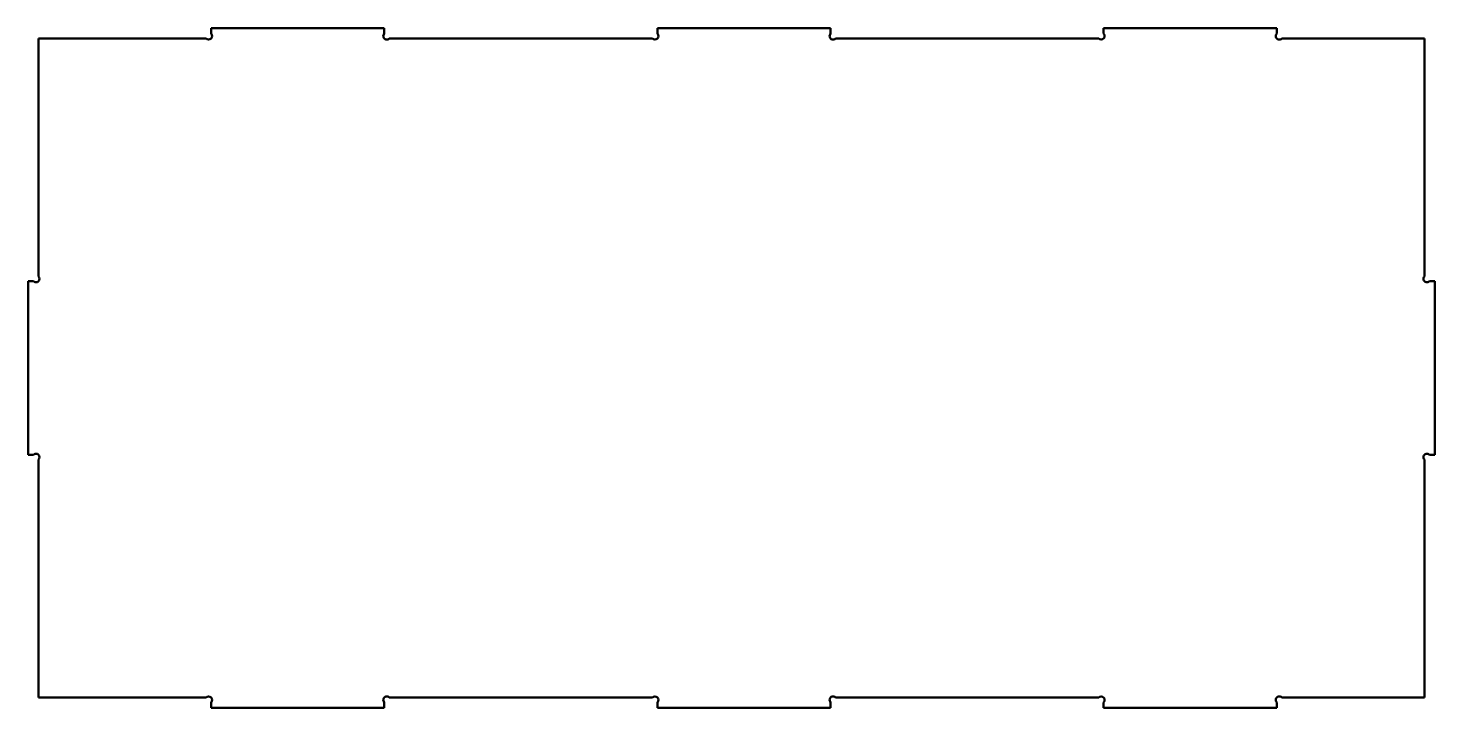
# Model space of a CAD drawing. Header units: millimetres. Extents: x -4457 to 5436, y 521 to 6420.
# Drawn here: x 3406 to 5436, y 521 to 1501 of the extents above; entities that cross this region are included whole.
import ezdxf

# ---------------------------------------------------------------- set-up
doc = ezdxf.new("R2010")
doc.units = ezdxf.units.MM
doc.header["$MEASUREMENT"] = 0
doc.layers.add('layer 1', color=7, linetype='Continuous')

msp = doc.modelspace()

# ---------------------------------------------------------------- linework, layer by layer
at = {"layer": 'layer 1', "lineweight": 50}
for points in [[(3420.7772, 1142.7349), (3420.7772, 1142.7349), (3420.7772, 1485.6639), (3420.7772, 1485.6639)], [(3420.7772, 1485.6639), (3420.7772, 1485.6639), (3662.7061, 1485.6639), (3662.7061, 1485.6639)], [(3669.7772, 1500.6639), (3669.7772, 1500.6639), (3919.7772, 1500.6639), (3919.7772, 1500.6639)], [(3669.7772, 1492.7349), (3669.7772, 1492.7349), (3669.7772, 1500.6639), (3669.7772, 1500.6639)], [(3919.7772, 1500.6639), (3919.7772, 1500.6639), (3919.7772, 1492.7349), (3919.7772, 1492.7349)], [(3926.8483, 1485.6639), (3926.8483, 1485.6639), (4306.7061, 1485.6639), (4306.7061, 1485.6639)], [(4313.7772, 1500.6639), (4313.7772, 1500.6639), (4563.7772, 1500.6639), (4563.7772, 1500.6639)], [(4313.7772, 1492.7349), (4313.7772, 1492.7349), (4313.7772, 1500.6639), (4313.7772, 1500.6639)], [(4563.7772, 1500.6639), (4563.7772, 1500.6639), (4563.7772, 1492.7349), (4563.7772, 1492.7349)], [(4570.8483, 1485.6639), (4570.8483, 1485.6639), (4950.7061, 1485.6639), (4950.7061, 1485.6639)], [(4957.7772, 1500.6639), (4957.7772, 1500.6639), (5207.7772, 1500.6639), (5207.7772, 1500.6639)], [(4957.7772, 1492.7349), (4957.7772, 1492.7349), (4957.7772, 1500.6639), (4957.7772, 1500.6639)], [(5207.7772, 1500.6639), (5207.7772, 1500.6639), (5207.7772, 1492.7349), (5207.7772, 1492.7349)], [(5214.8483, 1485.6639), (5214.8483, 1485.6639), (5420.7772, 1485.6639), (5420.7772, 1485.6639)], [(5420.7772, 1485.6639), (5420.7772, 1485.6639), (5420.7772, 1142.7349), (5420.7772, 1142.7349)], [(3405.7772, 1135.6639), (3405.7772, 1135.6639), (3413.7061, 1135.6639), (3413.7061, 1135.6639)], [(3405.7772, 885.6639), (3405.7772, 885.6639), (3405.7772, 1135.6639), (3405.7772, 1135.6639)], [(5427.8483, 1135.6639), (5427.8483, 1135.6639), (5435.7772, 1135.6639), (5435.7772, 1135.6639)], [(5435.7772, 1135.6639), (5435.7772, 1135.6639), (5435.7772, 885.6639), (5435.7772, 885.6639)], [(3413.7061, 885.6639), (3413.7061, 885.6639), (3405.7772, 885.6639), (3405.7772, 885.6639)], [(3420.7772, 535.6639), (3420.7772, 535.6639), (3420.7772, 878.5928), (3420.7772, 878.5928)], [(5420.7772, 878.5928), (5420.7772, 878.5928), (5420.7772, 535.6639), (5420.7772, 535.6639)], [(5435.7772, 885.6639), (5435.7772, 885.6639), (5427.8483, 885.6639), (5427.8483, 885.6639)], [(3662.7061, 535.6639), (3662.7061, 535.6639), (3420.7772, 535.6639), (3420.7772, 535.6639)], [(3669.7772, 520.6639), (3669.7772, 520.6639), (3669.7772, 528.5928), (3669.7772, 528.5928)], [(3919.7772, 528.5928), (3919.7772, 528.5928), (3919.7772, 520.6639), (3919.7772, 520.6639)], [(4306.7061, 535.6639), (4306.7061, 535.6639), (3926.8483, 535.6639), (3926.8483, 535.6639)], [(4313.7772, 520.6639), (4313.7772, 520.6639), (4313.7772, 528.5928), (4313.7772, 528.5928)], [(4563.7772, 528.5928), (4563.7772, 528.5928), (4563.7772, 520.6639), (4563.7772, 520.6639)], [(4950.7061, 535.6639), (4950.7061, 535.6639), (4570.8483, 535.6639), (4570.8483, 535.6639)], [(4957.7772, 520.6639), (4957.7772, 520.6639), (4957.7772, 528.5928), (4957.7772, 528.5928)], [(5207.7772, 528.5928), (5207.7772, 528.5928), (5207.7772, 520.6639), (5207.7772, 520.6639)], [(5420.7772, 535.6639), (5420.7772, 535.6639), (5214.8483, 535.6639), (5214.8483, 535.6639)], [(3919.7772, 520.6639), (3919.7772, 520.6639), (3669.7772, 520.6639), (3669.7772, 520.6639)], [(4563.7772, 520.6639), (4563.7772, 520.6639), (4313.7772, 520.6639), (4313.7772, 520.6639)], [(5207.7772, 520.6639), (5207.7772, 520.6639), (4957.7772, 520.6639), (4957.7772, 520.6639)]]:
    msp.add_open_spline(points, degree=3, dxfattribs=at)
for points, knots in [([(3662.7061, 1485.6639), (3664.6588, 1483.7113), (3667.8246, 1483.7112), (3669.7772, 1485.6639), (3669.7772, 1485.6639), (3671.7298, 1487.6165), (3671.7298, 1490.7823), (3669.7772, 1492.7349)], [0, 0, 0, 0, 0.333333333, 0.333333333, 0.333333333, 0.333333333, 1, 1, 1, 1]), ([(3919.7772, 1492.7349), (3918.5141, 1491.4718), (3918.0208, 1489.6308), (3918.4831, 1487.9053), (3918.4831, 1487.9053), (3918.9455, 1486.1798), (3920.2932, 1484.8321), (3922.0186, 1484.3698), (3922.0186, 1484.3698), (3923.7441, 1483.9074), (3925.5852, 1484.4007), (3926.8483, 1485.6639)], [0, 0, 0, 0, 0.25, 0.25, 0.25, 0.25, 0.5, 0.5, 0.5, 0.5, 1, 1, 1, 1]), ([(4306.7061, 1485.6639), (4308.6588, 1483.7113), (4311.8246, 1483.7112), (4313.7772, 1485.6639), (4313.7772, 1485.6639), (4315.7298, 1487.6165), (4315.7298, 1490.7823), (4313.7772, 1492.7349)], [0, 0, 0, 0, 0.333333333, 0.333333333, 0.333333333, 0.333333333, 1, 1, 1, 1]), ([(4563.7772, 1492.7349), (4562.5141, 1491.4718), (4562.0208, 1489.6308), (4562.4831, 1487.9053), (4562.4831, 1487.9053), (4562.9455, 1486.1798), (4564.2932, 1484.8321), (4566.0186, 1484.3698), (4566.0186, 1484.3698), (4567.7441, 1483.9074), (4569.5852, 1484.4007), (4570.8483, 1485.6639)], [0, 0, 0, 0, 0.25, 0.25, 0.25, 0.25, 0.5, 0.5, 0.5, 0.5, 1, 1, 1, 1]), ([(4950.7061, 1485.6639), (4952.6588, 1483.7113), (4955.8246, 1483.7112), (4957.7772, 1485.6639), (4957.7772, 1485.6639), (4959.7298, 1487.6165), (4959.7298, 1490.7823), (4957.7772, 1492.7349)], [0, 0, 0, 0, 0.333333333, 0.333333333, 0.333333333, 0.333333333, 1, 1, 1, 1]), ([(5207.7772, 1492.7349), (5206.5141, 1491.4718), (5206.0208, 1489.6308), (5206.4831, 1487.9053), (5206.4831, 1487.9053), (5206.9455, 1486.1798), (5208.2932, 1484.8321), (5210.0186, 1484.3698), (5210.0186, 1484.3698), (5211.7441, 1483.9074), (5213.5852, 1484.4007), (5214.8483, 1485.6639)], [0, 0, 0, 0, 0.25, 0.25, 0.25, 0.25, 0.5, 0.5, 0.5, 0.5, 1, 1, 1, 1]), ([(3413.7061, 1135.6639), (3415.6588, 1133.7113), (3418.8246, 1133.7112), (3420.7772, 1135.6639), (3420.7772, 1135.6639), (3422.7298, 1137.6165), (3422.7298, 1140.7823), (3420.7772, 1142.7349)], [0, 0, 0, 0, 0.333333333, 0.333333333, 0.333333333, 0.333333333, 1, 1, 1, 1]), ([(5420.7772, 1142.7349), (5419.5141, 1141.4718), (5419.0208, 1139.6308), (5419.4831, 1137.9053), (5419.4831, 1137.9053), (5419.9455, 1136.1798), (5421.2932, 1134.8321), (5423.0186, 1134.3698), (5423.0186, 1134.3698), (5424.7441, 1133.9074), (5426.5852, 1134.4007), (5427.8483, 1135.6639)], [0, 0, 0, 0, 0.25, 0.25, 0.25, 0.25, 0.5, 0.5, 0.5, 0.5, 1, 1, 1, 1]), ([(3420.7772, 878.5928), (3422.7298, 880.5454), (3422.7298, 883.7112), (3420.7772, 885.6639), (3420.7772, 885.6639), (3418.8246, 887.6165), (3415.6588, 887.6165), (3413.7062, 885.6639)], [0, 0, 0, 0, 0.333333333, 0.333333333, 0.333333333, 0.333333333, 1, 1, 1, 1]), ([(5427.8483, 885.6639), (5426.5852, 886.927), (5424.7441, 887.4203), (5423.0186, 886.958), (5423.0186, 886.958), (5421.2932, 886.4956), (5419.9455, 885.1479), (5419.4831, 883.4224), (5419.4831, 883.4224), (5419.0208, 881.697), (5419.5141, 879.8559), (5420.7772, 878.5928)], [0, 0, 0, 0, 0.25, 0.25, 0.25, 0.25, 0.5, 0.5, 0.5, 0.5, 1, 1, 1, 1]), ([(3669.7772, 528.5928), (3671.7298, 530.5454), (3671.7298, 533.7112), (3669.7772, 535.6639), (3669.7772, 535.6639), (3667.8246, 537.6165), (3664.6588, 537.6165), (3662.7062, 535.6639)], [0, 0, 0, 0, 0.333333333, 0.333333333, 0.333333333, 0.333333333, 1, 1, 1, 1]), ([(3926.8483, 535.6639), (3925.5852, 536.927), (3923.7441, 537.4203), (3922.0186, 536.958), (3922.0186, 536.958), (3920.2932, 536.4956), (3918.9455, 535.1479), (3918.4831, 533.4224), (3918.4831, 533.4224), (3918.0208, 531.697), (3918.5141, 529.8559), (3919.7772, 528.5928)], [0, 0, 0, 0, 0.25, 0.25, 0.25, 0.25, 0.5, 0.5, 0.5, 0.5, 1, 1, 1, 1]), ([(4313.7772, 528.5928), (4315.7298, 530.5454), (4315.7298, 533.7112), (4313.7772, 535.6639), (4313.7772, 535.6639), (4311.8246, 537.6165), (4308.6588, 537.6165), (4306.7062, 535.6639)], [0, 0, 0, 0, 0.333333333, 0.333333333, 0.333333333, 0.333333333, 1, 1, 1, 1]), ([(4570.8483, 535.6639), (4569.5852, 536.927), (4567.7441, 537.4203), (4566.0186, 536.958), (4566.0186, 536.958), (4564.2932, 536.4956), (4562.9455, 535.1479), (4562.4831, 533.4224), (4562.4831, 533.4224), (4562.0208, 531.697), (4562.5141, 529.8559), (4563.7772, 528.5928)], [0, 0, 0, 0, 0.25, 0.25, 0.25, 0.25, 0.5, 0.5, 0.5, 0.5, 1, 1, 1, 1]), ([(4957.7772, 528.5928), (4959.7298, 530.5454), (4959.7298, 533.7112), (4957.7772, 535.6639), (4957.7772, 535.6639), (4955.8246, 537.6165), (4952.6588, 537.6165), (4950.7062, 535.6639)], [0, 0, 0, 0, 0.333333333, 0.333333333, 0.333333333, 0.333333333, 1, 1, 1, 1]), ([(5214.8483, 535.6639), (5213.5852, 536.927), (5211.7441, 537.4203), (5210.0186, 536.958), (5210.0186, 536.958), (5208.2932, 536.4956), (5206.9455, 535.1479), (5206.4831, 533.4224), (5206.4831, 533.4224), (5206.0208, 531.697), (5206.5141, 529.8559), (5207.7772, 528.5928)], [0, 0, 0, 0, 0.25, 0.25, 0.25, 0.25, 0.5, 0.5, 0.5, 0.5, 1, 1, 1, 1])]:
    msp.add_open_spline(points, degree=3, knots=knots, dxfattribs=at)

doc.saveas('drawing.dxf')
